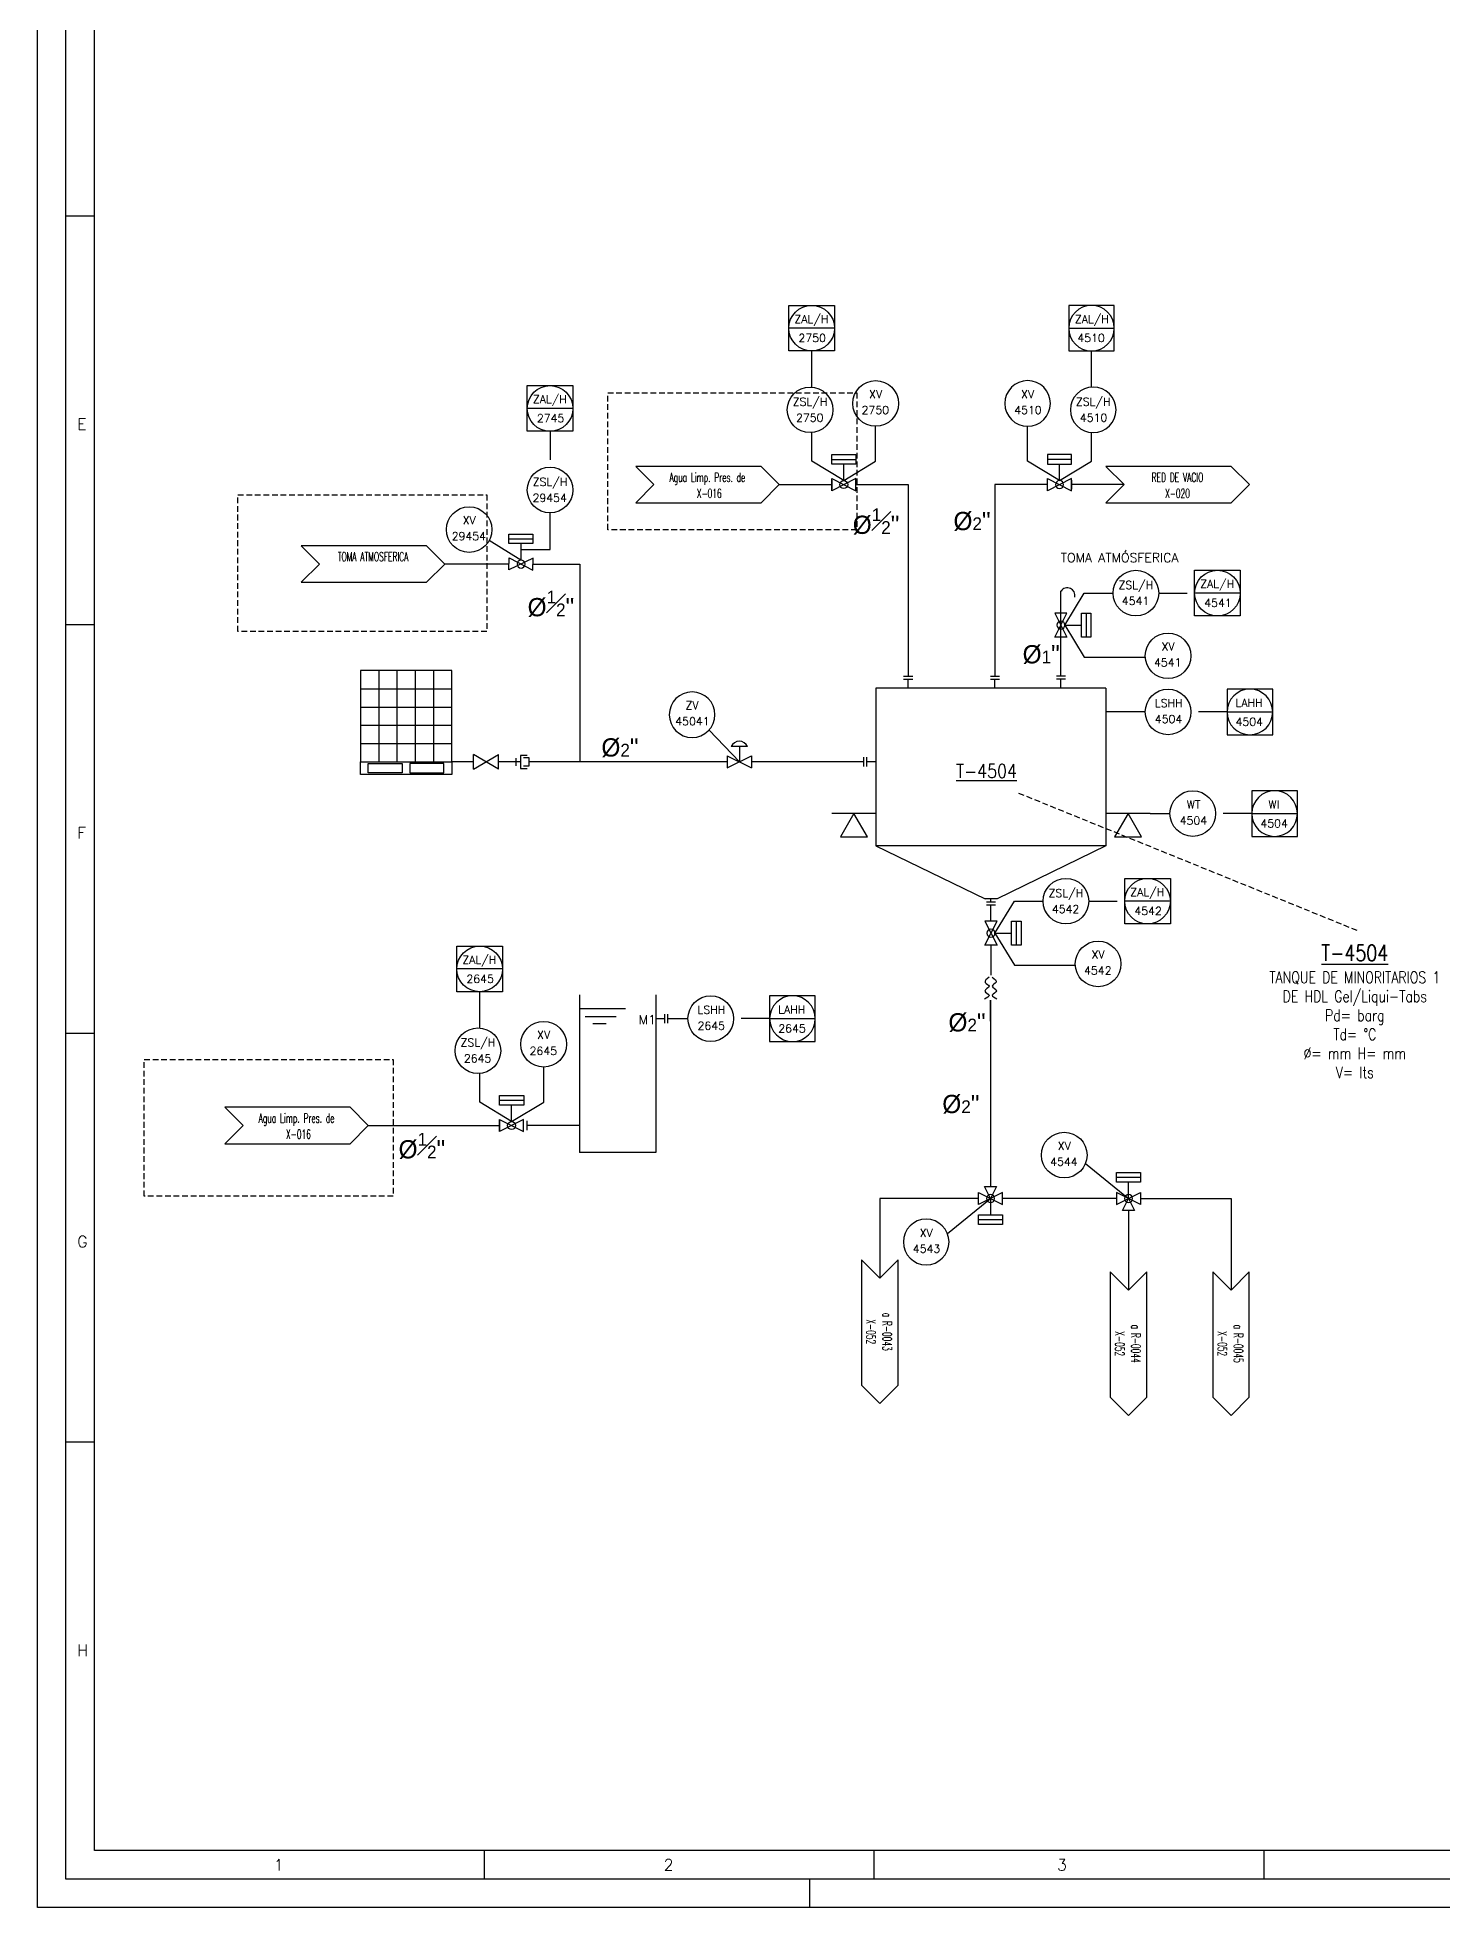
# Model space of a CAD drawing. Header units: millimetres. Extents: x -1069 to -649, y 34 to 330.
# Drawn here: x -1069.4 to -946.2, y 33.8 to 197.8 of the extents above; entities that cross this region are included whole.
import ezdxf
from ezdxf.enums import TextEntityAlignment as Align

# ---------------------------------------------------------------- set-up
doc = ezdxf.new("R2010")
doc.units = ezdxf.units.MM
doc.linetypes.add('TRAZOS', pattern=[0.75, 0.5, -0.25])
for name, color, linetype in [('CAJETIN', 1, 'Continuous'), ('CONEXION INTRUMENTOS', 1, 'Continuous'), ('EQUIPOS', 5, 'Continuous'), ('FORMATO', 7, 'Continuous'), ('INSTRUMENTOS', 1, 'Continuous'), ('TEX', 7, 'Continuous'), ('TEXTO-VALVULAS Y ACCESORIOS', 7, 'Continuous'), ('TUBERIA', 5, 'Continuous'), ('VALVULAS Y ACCESORIOS', 1, 'Continuous')]:
    doc.layers.add(name, color=color, linetype=linetype)
doc.layers.add('TUBERÍA2', color=1, linetype='TRAZOS', true_color=0xff0000)
doc.styles.add('PY', font='ROMANS.shx')
doc.styles.add('PY1', font='ROMANS.shx', dxfattribs={"width": 0.8})
doc.linetypes.add('SEÑAL_MECANICA2', pattern='A,4.411183,["o",PY,S=4.130212,R=360,X=0,Y=-1.374288],0.588817,-0.374158,["",PY,S=2,R=360,X=0,Y=-0.688262],-2.183682', length=7.55784)

# ---------------------------------------------------------------- blocks, each defined once
blk = doc.blocks.new('MARCO-A1')
at = {"layer": 'FORMATO', "color": 5}
for p, q in [((5, 297), (10, 297)), ((5, 225.25), (10, 225.25)), ((5, 153.5), (10, 153.5)), ((5, 81.75), (10, 81.75)), ((78.42, 10), (78.42, 5)), ((146.83, 10), (146.83, 5)), ((215.25, 10), (215.25, 5))]:
    blk.add_line(p, q, dxfattribs=at)
at = {"layer": 'FORMATO', "color": 1, "linetype": 'Continuous'}
blk.add_line((135.5, 5), (135.5, 0), dxfattribs=at)
at = {"layer": 'FORMATO', "color": 1}
blk.add_lwpolyline([(0, 594), (841, 594), (841, 0), (0, 0)], close=True, dxfattribs=at)
at = {"layer": 'FORMATO', "color": 5}
blk.add_lwpolyline([(5, 589), (836, 589), (836, 5), (5, 5)], close=True, dxfattribs=at)
at = {"layer": 'FORMATO', "color": 8, "linetype": 'Continuous'}
blk.add_lwpolyline([(10, 584), (831, 584), (831, 10), (10, 10)], close=True, dxfattribs=at)
at = {"layer": 'FORMATO', "color": 1, "style": 'PY'}
for s, p in [('E', (7, 259.42)), ('F', (7, 187.67)), ('G', (7, 115.92)), ('H', (7, 44.17)), ('1', (41.52, 6.5)), ('2', (109.93, 6.5)), ('3', (178.99, 6.5))]:
    blk.add_text(s, height=2, dxfattribs=at).set_placement(p)
blk = doc.blocks.new('SEÑAL CIR')
at = {"color": 1}
blk.add_circle((0, 5.7), 5.7, dxfattribs=at)
at = {"layer": 'INSTRUMENTOS', "linetype": 'Continuous', "style": 'PY', "flags": 4}
for p in [(0.18, 6.94), (0.13, 2.95)]:
    blk.add_attdef('---', text='', height=2, dxfattribs=at).set_placement(p, align=Align.CENTER)
blk = doc.blocks.new('SEÑAL CIRCU MARCO')
at = {"color": 1, "linetype": 'Continuous', "ltscale": 0.5}
blk.add_line((5.7, 5.7), (-5.7, 5.7), dxfattribs=at)
at = {"color": 1, "flags": 128}
blk.add_lwpolyline([(5.7, 0), (-5.7, 0), (-5.7, 11.4), (5.7, 11.4)], close=True, dxfattribs=at)
at = {"color": 1}
blk.add_circle((0, 5.7), 5.7, dxfattribs=at)
at = {"style": 'PY'}
for tag, p in [('XXX', (0.18, 7.98)), ('YYY', (0.13, 3.24))]:
    blk.add_attdef(tag, text='', height=2, dxfattribs=at).set_placement(p, align=Align.MIDDLE)
blk = doc.blocks.new('VALV GLOB-V')
at = {"layer": 'INSTRUMENTOS', "color": 1, "flags": 128}
blk.add_lwpolyline([(5.7, -1.43), (5.7, 1.43), (0, -1.43), (0, 1.43)], close=True, dxfattribs=at)
at = {"layer": 'INSTRUMENTOS', "color": 1}
blk.add_circle((2.85, 0), 0.95, dxfattribs=at)
at = {"layer": 'INSTRUMENTOS', "color": 7, "linetype": 'SEÑAL_MECANICA2', "style": 'PY'}
blk.add_attdef('REF.', text='', height=2, dxfattribs=at).set_placement((3, -3.37), align=Align.MIDDLE)
blk = doc.blocks.new('VALVULA DE CONTROL')
at = {"layer": 'VALVULAS Y ACCESORIOS'}
for p, q in [((0, 1.33), (5.33, -1.33)), ((0, -1.33), (5.33, 1.33)), ((0, 1.33), (0, -1.33)), ((4.44, 3.32), (0.89, 3.32)), ((2.67, 3.32), (2.67, 0)), ((5.33, 1.33), (5.33, -1.33))]:
    blk.add_line(p, q, dxfattribs=at)
blk.add_arc((2.67, 2.57), 1.93, 22.9957, 157.0043, dxfattribs=at)
at = {"layer": 'TEXTO-VALVULAS Y ACCESORIOS', "linetype": 'SEÑAL_MECANICA2', "style": 'PY1', "width": 0.8}
blk.add_attdef('REF.', text='', height=2, dxfattribs=at).set_placement((2.94, -3.07), align=Align.MIDDLE)
blk = doc.blocks.new('BANDERA DE FLUJO')
at = {"layer": 'TEX', "color": 1, "ltscale": 0.1, "flags": 128}
blk.add_lwpolyline([(-4, 4), (-31.46, 4), (-27.46, 0), (-31.46, -4), (-4, -4), (0, 0)], close=True, dxfattribs=at)
at = {"layer": 'TEX', "style": 'PY1', "width": 0.8}
for tag, p in [('ETIQUETA-LINEA-1', (-15.73, 0.61)), ('ETIQUETA-LINEA-2', (-15.73, -2.91))]:
    blk.add_attdef(tag, text='', height=2, dxfattribs=at).set_placement(p, align=Align.CENTER)

msp = doc.modelspace()

# ---------------------------------------------------------------- linework, layer by layer
at = {"color": 1}
for p, q in [((-1024.48, 152.92), (-1024.48, 156.13)), ((-1027.03, 151.99), (-1029.83, 153.7)), ((-1028.08, 153.85), (-1025.98, 153.85)), ((-1028.08, 153.85), (-1025.98, 153.85)), ((-1027.03, 153.44), (-1027.03, 151.99)), ((-1027.02, 152.92), (-1024.48, 152.92)), ((-979.35, 146.28), (-977.65, 149.09)), ((-979.35, 146.28), (-977.91, 146.28)), ((-979.35, 146.28), (-977.91, 146.28)), ((-979.35, 146.28), (-977.65, 143.48)), ((-977.49, 147.34), (-977.49, 145.23)), ((-977.49, 147.34), (-977.49, 145.23)), ((-977.65, 143.48), (-972.31, 143.48)), ((-1010.53, 137.06), (-1007.88, 134.3)), ((-1028.99, 133.66), (-1031.19, 134.94)), ((-1031.19, 133.66), (-1028.99, 134.94)), ((-1031.19, 133.66), (-1031.19, 134.94)), ((-1028.99, 133.66), (-1028.99, 134.94)), ((-1027.45, 133.96), (-1027.45, 134.63)), ((-1031.19, 134.3), (-1033.1, 134.3)), ((-1027.08, 134.29), (-1028.99, 134.29)), ((-995.91, 129.76), (-999.77, 129.76)), ((-971.89, 129.76), (-975.75, 129.76)), ((-971.89, 129.76), (-970.14, 129.76)), ((-985.48, 119.28), (-983.77, 122.08)), ((-983.77, 122.08), (-981.26, 122.08)), ((-983.62, 120.33), (-983.62, 118.22)), ((-983.62, 120.33), (-983.62, 118.22)), ((-985.48, 119.28), (-984.03, 119.28)), ((-985.48, 119.28), (-984.03, 119.28)), ((-985.48, 119.28), (-983.77, 116.47)), ((-983.77, 116.47), (-978.44, 116.48)), ((-1014.15, 111.78), (-1012.4, 111.78)), ((-977.56, 99.07), (-973.77, 96.01)), ((-989.65, 92.95), (-985.86, 96.01))]:
    msp.add_line(p, q, dxfattribs=at)
at = {"color": 5}
for p, q in [((-1028.08, 151.64), (-1033.7, 151.64)), ((-1025.97, 151.64), (-1021.86, 151.64)), ((-996.97, 134.3), (-1006.82, 134.3)), ((-985.86, 111.56), (-985.86, 113.41)), ((-985.86, 113.41), (-985.86, 97.06)), ((-985.86, 109.51), (-985.86, 97.06)), ((-986.92, 96.01), (-995.57, 96.01)), ((-995.57, 96.01), (-995.57, 89.03)), ((-974.82, 96.01), (-984.81, 96.01)), ((-973.77, 94.95), (-973.77, 87.97))]:
    msp.add_line(p, q, dxfattribs=at)
for p, q in [((-1039.5, 142.3), (-1039.5, 134.3)), ((-1037.9, 142.3), (-1037.9, 134.3)), ((-1036.3, 142.3), (-1036.3, 134.3)), ((-1034.7, 142.3), (-1034.7, 134.3)), ((-1041.1, 140.7), (-1033.1, 140.7)), ((-1041.1, 139.1), (-1033.1, 139.1)), ((-1041.1, 137.5), (-1033.1, 137.5)), ((-1041.1, 135.9), (-1033.1, 135.9)), ((-1021.9, 112.66), (-1017.87, 112.66)), ((-1021.39, 111.96), (-1018.69, 111.96)), ((-1020.73, 111.36), (-1019.55, 111.36))]:
    msp.add_line(p, q)
for points in [[(-1004.39, 158.6), (-999.79, 158.6)], [(-997.7, 158.6), (-993.09, 158.6), (-993.09, 141.82)], [(-980.87, 158.6), (-985.48, 158.6), (-985.48, 141.82)], [(-974.17, 158.6), (-978.77, 158.6)], [(-1021.86, 151.64), (-1021.86, 134.3)], [(-1008.95, 134.3), (-1026.3, 134.3)]]:
    msp.add_lwpolyline(points, dxfattribs=at)
at = {"color": 1}
for points in [[(-1028.08, 153.44), (-1028.08, 154.27), (-1025.98, 154.27), (-1025.98, 153.44)], [(-1028.08, 153.44), (-1028.08, 154.27), (-1025.98, 154.27), (-1025.98, 153.44)], [(-977.91, 147.34), (-977.07, 147.34), (-977.07, 145.23), (-977.91, 145.23)], [(-977.91, 147.34), (-977.07, 147.34), (-977.07, 145.23), (-977.91, 145.23)], [(-996.65, 127.71), (-997.84, 129.76), (-999.02, 127.71)], [(-972.63, 127.71), (-973.82, 129.76), (-975, 127.71)], [(-984.03, 120.33), (-983.2, 120.33), (-983.2, 118.22), (-984.03, 118.22)], [(-984.03, 120.33), (-983.2, 120.33), (-983.2, 118.22), (-984.03, 118.22)]]:
    msp.add_lwpolyline(points, close=True, dxfattribs=at)
msp.add_lwpolyline([(-977.65, 149.09), (-975.13, 149.09)], dxfattribs=at)
for points in [[(-1041.1, 134.3), (-1033.1, 134.3), (-1033.1, 142.3), (-1041.1, 142.3)], [(-1041.1, 134.3), (-1033.1, 134.3), (-1033.1, 133.18), (-1041.1, 133.18)], [(-1040.42, 134.16), (-1037.43, 134.16), (-1037.43, 133.33), (-1040.42, 133.33)], [(-1033.78, 134.16), (-1036.77, 134.16), (-1036.77, 133.33), (-1033.78, 133.33)]]:
    msp.add_lwpolyline(points, close=True)
at = {"color": 1, "flags": 128}
msp.add_lwpolyline([(-1026.48, 134.86), (-1027.08, 134.86), (-1027.08, 133.72), (-1026.48, 133.72)], dxfattribs=at)
at = {"color": 4}
for points in [[(-986, 115.41), (-986.33, 114.95), (-986, 114.62), (-986.37, 114.2), (-986, 113.83), (-986.41, 113.5)], [(-985.72, 115.43), (-985.39, 114.97), (-985.72, 114.64), (-985.35, 114.22), (-985.72, 113.85), (-985.31, 113.52)]]:
    msp.add_spline(points, degree=3, dxfattribs=at)
at = {"layer": 'CAJETIN', "color": 1, "linetype": 'TRAZOS', "ltscale": 5}
for p, q in [((-1024.48, 163.28), (-1024.48, 160.12)), ((-971.13, 149.09), (-967.98, 149.09)), ((-965.14, 138.67), (-968.31, 138.67)), ((-962.97, 129.76), (-966.14, 129.76)), ((-977.26, 122.08), (-974.1, 122.08)), ((-1005.23, 111.78), (-1008.4, 111.78))]:
    msp.add_line(p, q, dxfattribs=at)
at = {"layer": 'CONEXION INTRUMENTOS', "linetype": 'Continuous'}
for p, q in [((-974.82, 97.87), (-972.72, 97.87)), ((-974.82, 97.87), (-972.72, 97.87)), ((-973.77, 96.01), (-973.77, 97.45)), ((-985.86, 96.01), (-985.86, 94.57)), ((-984.81, 94.15), (-986.92, 94.15)), ((-984.81, 94.15), (-986.92, 94.15))]:
    msp.add_line(p, q, dxfattribs=at)
for points in [[(-974.82, 97.45), (-974.82, 98.28), (-972.72, 98.28), (-972.72, 97.45)], [(-974.82, 97.45), (-974.82, 98.28), (-972.72, 98.28), (-972.72, 97.45)], [(-984.81, 94.57), (-984.81, 93.73), (-986.92, 93.73), (-986.92, 94.57)], [(-984.81, 94.57), (-984.81, 93.73), (-986.92, 93.73), (-986.92, 94.57)]]:
    msp.add_lwpolyline(points, close=True, dxfattribs=at)
at = {"layer": 'EQUIPOS', "color": 1}
for p, q in [((-979.7, 141.82), (-979.7, 149.28)), ((-979.7, 141.82), (-979.7, 148.6)), ((-979.3, 141.82), (-980.1, 141.82)), ((-979.3, 141.55), (-980.1, 141.55)), ((-979.7, 140.76), (-979.7, 141.55)), ((-975.75, 140.76), (-995.91, 140.76)), ((-995.91, 140.76), (-995.91, 126.93)), ((-975.75, 140.76), (-975.75, 126.93)), ((-975.75, 126.93), (-995.91, 126.93)), ((-995.91, 126.93), (-986.35, 122.28)), ((-975.75, 126.93), (-985.3, 122.28)), ((-985.3, 122.28), (-986.35, 122.28))]:
    msp.add_line(p, q, dxfattribs=at)
at = {"layer": 'EQUIPOS'}
for p, q in [((-1021.9, 113.86), (-1021.9, 100.04)), ((-1015.21, 113.86), (-1015.21, 100.04)), ((-1015.21, 100.04), (-1021.9, 100.04))]:
    msp.add_line(p, q, dxfattribs=at)
at = {"layer": 'EQUIPOS', "color": 1}
msp.add_lwpolyline([(-972.31, 138.67), (-975.75, 138.67)], dxfattribs=at)
msp.add_arc((-979.14, 148.88), 0.672, 348.2835, 145.26, dxfattribs=at)
at = {"layer": 'INSTRUMENTOS', "color": 1, "ltscale": 0.1, "flags": 128}
msp.add_lwpolyline([(-1026.81, 133.95), (-1026.3, 133.95), (-1026.3, 134.64), (-1026.81, 134.64)], dxfattribs=at)
at = {"layer": 'INSTRUMENTOS', "color": 1}
for points in [[(-986.39, 97.06), (-985.34, 97.06), (-985.86, 96.01), (-985.86, 96.01)], [(-973.24, 94.95), (-974.3, 94.95), (-973.77, 96.01), (-973.77, 96.01)]]:
    msp.add_lwpolyline(points, close=True, dxfattribs=at)
at = {"layer": 'TUBERIA', "color": 1, "linetype": 'Continuous'}
for p, q in [((-1001.54, 167.16), (-1001.54, 170.32)), ((-977.02, 167.16), (-977.02, 170.32)), ((-1001.54, 160.65), (-1001.54, 163.16)), ((-995.94, 160.65), (-995.94, 163.72)), ((-982.63, 160.65), (-982.62, 163.72)), ((-977.02, 160.65), (-977.02, 163.16)), ((-999.79, 160.81), (-997.69, 160.81)), ((-978.77, 160.81), (-980.87, 160.81)), ((-998.74, 158.95), (-1001.54, 160.65)), ((-998.74, 158.95), (-995.94, 160.65)), ((-998.74, 158.95), (-998.74, 160.39)), ((-979.82, 158.95), (-982.63, 160.65)), ((-979.82, 158.95), (-977.02, 160.65)), ((-979.82, 158.95), (-979.82, 160.39)), ((-999.79, 159), (-999.79, 158.2)), ((-978.77, 159), (-978.77, 158.2)), ((-1030.65, 110.98), (-1030.65, 114.14)), ((-1030.65, 104.47), (-1030.65, 106.98)), ((-1025.04, 104.47), (-1025.04, 107.54)), ((-1027.85, 102.77), (-1030.65, 104.47)), ((-1028.9, 104.62), (-1026.79, 104.62)), ((-1027.85, 102.77), (-1025.04, 104.47)), ((-1027.85, 102.77), (-1027.85, 104.21)), ((-1040.41, 102.41), (-1028.9, 102.41)), ((-1028.9, 102.81), (-1028.9, 102.01)), ((-1026.53, 102.81), (-1026.53, 102.01)), ((-1021.9, 102.41), (-1026.53, 102.41))]:
    msp.add_line(p, q, dxfattribs=at)
at = {"layer": 'TUBERIA', "linetype": 'Continuous'}
for p, q in [((-993.09, 140.76), (-993.09, 141.55)), ((-985.48, 140.76), (-985.48, 141.55)), ((-995.91, 134.3), (-996.7, 134.3)), ((-1015.21, 111.78), (-1014.42, 111.78))]:
    msp.add_line(p, q, dxfattribs=at)
at = {"layer": 'TUBERIA', "color": 5, "linetype": 'Continuous'}
for p, q in [((-985.83, 122.01), (-985.83, 122.28)), ((-985.83, 120.33), (-985.83, 121.75)), ((-985.83, 118.22), (-985.83, 115.58))]:
    msp.add_line(p, q, dxfattribs=at)
at = {"layer": 'TUBERIA', "color": 5}
msp.add_line((-985.86, 107.78), (-985.86, 102.7), dxfattribs=at)
at = {"layer": 'TUBERIA'}
for p, q in [((-972.72, 96.01), (-964.79, 96.01)), ((-964.79, 96.01), (-964.79, 87.97))]:
    msp.add_line(p, q, dxfattribs=at)
at = {"layer": 'TUBERIA', "color": 1, "linetype": 'Continuous'}
for points in [[(-999.79, 160.39), (-999.79, 161.23), (-997.69, 161.23), (-997.69, 160.39)], [(-978.77, 160.39), (-978.77, 161.23), (-980.87, 161.23), (-980.87, 160.39)], [(-1028.9, 104.21), (-1028.9, 105.04), (-1026.79, 105.04), (-1026.79, 104.21)]]:
    msp.add_lwpolyline(points, close=True, dxfattribs=at)
at = {"layer": 'TUBERÍA2', "color": 0}
msp.add_line((-953.73, 119.5), (-983.43, 131.55), dxfattribs=at)
at = {"layer": 'TUBERÍA2', "color": 2}
for points in [[(-1019.43, 166.64), (-997.6, 166.64), (-997.6, 154.65), (-1019.43, 154.65)], [(-1051.85, 157.71), (-1030.03, 157.71), (-1030.03, 145.72), (-1051.85, 145.72)], [(-1060.06, 108.21), (-1038.23, 108.21), (-1038.23, 96.22), (-1060.06, 96.22)]]:
    msp.add_lwpolyline(points, close=True, dxfattribs=at)
at = {"layer": 'VALVULAS Y ACCESORIOS', "ltscale": 0.1}
for p, q in [((-993.49, 141.82), (-992.69, 141.82)), ((-993.49, 141.55), (-992.69, 141.55)), ((-985.88, 141.82), (-985.08, 141.82)), ((-985.88, 141.55), (-985.08, 141.55)), ((-996.97, 133.9), (-996.97, 134.7)), ((-996.7, 133.9), (-996.7, 134.7)), ((-986.23, 122.01), (-985.43, 122.01)), ((-986.23, 121.75), (-985.43, 121.75)), ((-1014.42, 111.38), (-1014.42, 112.18)), ((-1014.15, 111.38), (-1014.15, 112.18))]:
    msp.add_line(p, q, dxfattribs=at)

# ---------------------------------------------------------------- block references
at = {"xscale": 0.499409123998651, "yscale": 0.499409123998651, "zscale": 0.499409123998651}
msp.add_blockref('MARCO-A1', (-1069.42, 33.84), dxfattribs=at)
at = {"color": 1}
ref = msp.add_blockref('SEÑAL CIRCU MARCO', (-1024.48, 163.28), dxfattribs=dict(at, xscale=0.350840000000062, yscale=0.350840000000062, zscale=0.350840000000062))
ref.add_attrib('XXX', 'ZAL/H', dxfattribs={"color": 7, "height": 0.702, "style": 'PY'}).set_placement((-1024.5, 166.03), align=Align.MIDDLE)
ref.add_attrib('YYY', '2745', dxfattribs={"color": 7, "height": 0.702, "style": 'PY'}).set_placement((-1024.43, 164.42), align=Align.MIDDLE)
at = {"color": 1, "linetype": 'Continuous'}
ref = msp.add_blockref('SEÑAL CIR', (-1024.48, 156.13), dxfattribs=dict(at, xscale=0.350840000000062, yscale=0.350840000000062, zscale=0.350840000000062))
ref.add_attrib('---', 'ZSL/H', dxfattribs={"layer": 'INSTRUMENTOS', "color": 7, "linetype": 'Continuous', "height": 0.702, "style": 'PY'}).set_placement((-1024.48, 158.49), align=Align.CENTER)
ref.add_attrib('---', '29454', dxfattribs={"layer": 'INSTRUMENTOS', "color": 7, "linetype": 'Continuous', "height": 0.702, "style": 'PY'}).set_placement((-1024.51, 157.09), align=Align.CENTER)
ref = msp.add_blockref('BANDERA DE FLUJO', (-1004.39, 158.6), dxfattribs=dict(xscale=0.4, yscale=0.4, zscale=0.4))
ref.add_attrib('ETIQUETA-LINEA-1', 'Agua Limp. Pres. de', dxfattribs={"layer": 'TEX', "height": 0.8, "style": 'PY1', "width": 0.6}).set_placement((-1010.69, 158.84), align=Align.CENTER)
ref.add_attrib('ETIQUETA-LINEA-2', ' X-016', dxfattribs={"layer": 'TEX', "height": 0.8, "style": 'PY1', "width": 0.6}).set_placement((-1010.69, 157.43), align=Align.CENTER)
ref = msp.add_blockref('BANDERA DE FLUJO', (-963.18, 158.6), dxfattribs=dict(xscale=0.4, yscale=0.4, zscale=0.4))
ref.add_attrib('ETIQUETA-LINEA-1', 'RED DE VACIO', dxfattribs={"layer": 'TEX', "height": 0.8, "style": 'PY1', "width": 0.6}).set_placement((-969.48, 158.84), align=Align.CENTER)
ref.add_attrib('ETIQUETA-LINEA-2', 'X-020', dxfattribs={"layer": 'TEX', "height": 0.8, "style": 'PY1', "width": 0.6}).set_placement((-969.48, 157.43), align=Align.CENTER)
ref = msp.add_blockref('SEÑAL CIR', (-1031.57, 152.66), dxfattribs=dict(at, xscale=0.350840000000062, yscale=0.350840000000062, zscale=0.350840000000062))
ref.add_attrib('---', 'XV', dxfattribs={"layer": 'INSTRUMENTOS', "color": 7, "linetype": 'Continuous', "height": 0.702, "style": 'PY'}).set_placement((-1031.57, 155.13), align=Align.CENTER)
ref.add_attrib('---', '29454', dxfattribs={"layer": 'INSTRUMENTOS', "color": 7, "linetype": 'Continuous', "height": 0.702, "style": 'PY'}).set_placement((-1031.6, 153.73), align=Align.CENTER)
ref = msp.add_blockref('BANDERA DE FLUJO', (-1033.7, 151.64), dxfattribs=dict(xscale=0.4, yscale=0.4, zscale=0.4))
ref.add_attrib('ETIQUETA-LINEA-1', 'TOMA ATMOSFERICA', dxfattribs={"layer": 'TEX', "height": 0.8, "style": 'PY1', "width": 0.6}).set_placement((-1039.99, 151.89), align=Align.CENTER)
at = {"linetype": 'Continuous', "yscale": 0.3693052631579121, "zscale": 0.369305263157877}
for p, xscale, rotation in [((-1025.97, 151.62), -0.369305263157917, 358.9468543205395), ((-979.7, 147.34), -0.3693052631579121, 89.99999999999993), ((-985.83, 120.33), -0.3693052631579121, 89.99999999999993), ((-974.82, 96.01), -0.3693052631579121, 180)]:
    msp.add_blockref('VALV GLOB-V', p, dxfattribs=dict(at, xscale=xscale, rotation=rotation))
at = {"color": 1, "linetype": 'Continuous'}
ref = msp.add_blockref('SEÑAL CIR', (-973.13, 147.09), dxfattribs=dict(at, xscale=0.350840000000062, yscale=0.350840000000062, zscale=0.350840000000062))
ref.add_attrib('---', 'ZSL/H', dxfattribs={"layer": 'INSTRUMENTOS', "color": 7, "linetype": 'Continuous', "height": 0.702, "style": 'PY'}).set_placement((-973.13, 149.45), align=Align.CENTER)
ref.add_attrib('---', '4541', dxfattribs={"layer": 'INSTRUMENTOS', "color": 7, "linetype": 'Continuous', "height": 0.702, "style": 'PY'}).set_placement((-973.16, 148.05), align=Align.CENTER)
at = {"color": 1}
ref = msp.add_blockref('SEÑAL CIRCU MARCO', (-965.98, 147.09), dxfattribs=dict(at, xscale=0.350840000000062, yscale=0.350840000000062, zscale=0.350840000000062))
ref.add_attrib('XXX', 'ZAL/H', dxfattribs={"color": 7, "height": 0.702, "style": 'PY'}).set_placement((-966, 149.84), align=Align.MIDDLE)
ref.add_attrib('YYY', '4541', dxfattribs={"color": 7, "height": 0.702, "style": 'PY'}).set_placement((-965.93, 148.23), align=Align.MIDDLE)
at = {"color": 1, "linetype": 'Continuous'}
ref = msp.add_blockref('SEÑAL CIR', (-970.31, 141.59), dxfattribs=dict(at, xscale=0.350840000000062, yscale=0.350840000000062, zscale=0.350840000000062))
ref.add_attrib('---', 'XV', dxfattribs={"layer": 'INSTRUMENTOS', "color": 7, "linetype": 'Continuous', "height": 0.702, "style": 'PY'}).set_placement((-970.31, 144.05), align=Align.CENTER)
ref.add_attrib('---', '4541', dxfattribs={"layer": 'INSTRUMENTOS', "color": 7, "linetype": 'Continuous', "height": 0.702, "style": 'PY'}).set_placement((-970.34, 142.66), align=Align.CENTER)
ref = msp.add_blockref('SEÑAL CIR', (-1012.03, 136.43), dxfattribs=dict(at, xscale=-0.350840000000062, yscale=0.350840000000062, zscale=0.350840000000062))
ref.add_attrib('---', 'ZV', dxfattribs={"layer": 'INSTRUMENTOS', "color": 7, "linetype": 'Continuous', "height": 0.702, "style": 'PY'}).set_placement((-1012.03, 138.9), align=Align.CENTER)
ref.add_attrib('---', '45041', dxfattribs={"layer": 'INSTRUMENTOS', "color": 7, "linetype": 'Continuous', "height": 0.702, "style": 'PY'}).set_placement((-1012, 137.5), align=Align.CENTER)
at = {"linetype": 'Continuous'}
ref = msp.add_blockref('SEÑAL CIR', (-970.31, 136.67), dxfattribs=dict(at, xscale=0.3508399999999711, yscale=0.3508399999999711, zscale=0.3508399999999711))
ref.add_attrib('---', 'LSHH', dxfattribs={"layer": 'INSTRUMENTOS', "color": 7, "linetype": 'Continuous', "height": 0.702, "style": 'PY'}).set_placement((-970.25, 139.1), align=Align.CENTER)
ref.add_attrib('---', '4504', dxfattribs={"layer": 'INSTRUMENTOS', "color": 7, "linetype": 'Continuous', "height": 0.702, "style": 'PY'}).set_placement((-970.27, 137.7), align=Align.CENTER)
ref = msp.add_blockref('SEÑAL CIRCU MARCO', (-963.14, 136.67), dxfattribs=dict(xscale=-0.3511153654363625, yscale=0.3511153654362715, zscale=0.3511153654363271))
ref.add_attrib('XXX', 'LAHH', dxfattribs={"height": 0.702, "style": 'PY'}).set_placement((-963.21, 139.47), align=Align.MIDDLE)
ref.add_attrib('YYY', '4504', dxfattribs={"height": 0.702, "style": 'PY'}).set_placement((-963.19, 137.81), align=Align.MIDDLE)
for name, p, xscale, yscale, zscale in [('VALVULA DE CONTROL', (-1008.95, 134.3), 0.4, 0.4, 0.4), ('VALV GLOB-V', (-984.81, 96.01), -0.3693052631579121, 0.3693052631579121, 0.369305263157877)]:
    msp.add_blockref(name, p, dxfattribs=dict(at, xscale=xscale, yscale=yscale, zscale=zscale))
ref = msp.add_blockref('SEÑAL CIR', (-968.14, 127.76), dxfattribs=dict(at, xscale=0.3508399999999711, yscale=0.3508399999999711, zscale=0.3508399999999711))
ref.add_attrib('---', 'WT', dxfattribs={"layer": 'INSTRUMENTOS', "color": 7, "linetype": 'Continuous', "height": 0.702, "style": 'PY'}).set_placement((-968.07, 130.2), align=Align.CENTER)
ref.add_attrib('---', '4504', dxfattribs={"layer": 'INSTRUMENTOS', "color": 7, "linetype": 'Continuous', "height": 0.702, "style": 'PY'}).set_placement((-968.09, 128.8), align=Align.CENTER)
ref = msp.add_blockref('SEÑAL CIRCU MARCO', (-960.97, 127.76), dxfattribs=dict(xscale=-0.3511153654363625, yscale=0.3511153654362715, zscale=0.3511153654363271))
ref.add_attrib('XXX', 'WI', dxfattribs={"height": 0.702, "style": 'PY'}).set_placement((-961.03, 130.56), align=Align.MIDDLE)
ref.add_attrib('YYY', '4504', dxfattribs={"height": 0.702, "style": 'PY'}).set_placement((-961.01, 128.9), align=Align.MIDDLE)
at = {"color": 1, "linetype": 'Continuous'}
ref = msp.add_blockref('SEÑAL CIR', (-979.26, 120.08), dxfattribs=dict(at, xscale=0.350840000000062, yscale=0.350840000000062, zscale=0.350840000000062))
ref.add_attrib('---', 'ZSL/H', dxfattribs={"layer": 'INSTRUMENTOS', "color": 7, "linetype": 'Continuous', "height": 0.702, "style": 'PY'}).set_placement((-979.26, 122.44), align=Align.CENTER)
ref.add_attrib('---', '4542', dxfattribs={"layer": 'INSTRUMENTOS', "color": 7, "linetype": 'Continuous', "height": 0.702, "style": 'PY'}).set_placement((-979.29, 121.04), align=Align.CENTER)
at = {"color": 1}
ref = msp.add_blockref('SEÑAL CIRCU MARCO', (-972.11, 120.08), dxfattribs=dict(at, xscale=0.350840000000062, yscale=0.350840000000062, zscale=0.350840000000062))
ref.add_attrib('XXX', 'ZAL/H', dxfattribs={"color": 7, "height": 0.702, "style": 'PY'}).set_placement((-972.13, 122.83), align=Align.MIDDLE)
ref.add_attrib('YYY', '4542', dxfattribs={"color": 7, "height": 0.702, "style": 'PY'}).set_placement((-972.06, 121.22), align=Align.MIDDLE)
at = {"color": 1, "linetype": 'Continuous'}
ref = msp.add_blockref('SEÑAL CIR', (-976.44, 114.58), dxfattribs=dict(at, xscale=0.350840000000062, yscale=0.350840000000062, zscale=0.350840000000062))
ref.add_attrib('---', 'XV', dxfattribs={"layer": 'INSTRUMENTOS', "color": 7, "linetype": 'Continuous', "height": 0.702, "style": 'PY'}).set_placement((-976.44, 117.05), align=Align.CENTER)
ref.add_attrib('---', '4542', dxfattribs={"layer": 'INSTRUMENTOS', "color": 7, "linetype": 'Continuous', "height": 0.702, "style": 'PY'}).set_placement((-976.47, 115.65), align=Align.CENTER)
at = {"linetype": 'Continuous'}
ref = msp.add_blockref('SEÑAL CIR', (-1010.4, 109.78), dxfattribs=dict(at, xscale=0.3508399999999711, yscale=0.3508399999999711, zscale=0.3508399999999711))
ref.add_attrib('---', 'LSHH', dxfattribs={"layer": 'INSTRUMENTOS', "color": 7, "linetype": 'Continuous', "height": 0.702, "style": 'PY'}).set_placement((-1010.34, 112.21), align=Align.CENTER)
ref.add_attrib('---', '2645', dxfattribs={"layer": 'INSTRUMENTOS', "color": 7, "linetype": 'Continuous', "height": 0.702, "style": 'PY'}).set_placement((-1010.35, 110.81), align=Align.CENTER)
ref = msp.add_blockref('SEÑAL CIRCU MARCO', (-1003.23, 109.78), dxfattribs=dict(xscale=-0.3511153654363625, yscale=0.3511153654362715, zscale=0.3511153654363271))
ref.add_attrib('XXX', 'LAHH', dxfattribs={"height": 0.702, "style": 'PY'}).set_placement((-1003.29, 112.58), align=Align.MIDDLE)
ref.add_attrib('YYY', '2645', dxfattribs={"height": 0.702, "style": 'PY'}).set_placement((-1003.27, 110.92), align=Align.MIDDLE)
ref = msp.add_blockref('BANDERA DE FLUJO', (-1040.41, 102.41), dxfattribs=dict(xscale=0.4, yscale=0.4, zscale=0.4))
ref.add_attrib('ETIQUETA-LINEA-1', 'Agua Limp. Pres. de', dxfattribs={"layer": 'TEX', "height": 0.8, "style": 'PY1', "width": 0.6}).set_placement((-1046.7, 102.66), align=Align.CENTER)
ref.add_attrib('ETIQUETA-LINEA-2', ' X-016', dxfattribs={"layer": 'TEX', "height": 0.8, "style": 'PY1', "width": 0.6}).set_placement((-1046.7, 101.25), align=Align.CENTER)
ref = msp.add_blockref('SEÑAL CIR', (-979.41, 97.82), dxfattribs=dict(at, xscale=0.350840000000062, yscale=0.350840000000062, zscale=0.350840000000062))
ref.add_attrib('---', 'XV', dxfattribs={"layer": 'INSTRUMENTOS', "color": 7, "linetype": 'Continuous', "height": 0.702, "style": 'PY'}).set_placement((-979.41, 100.29), align=Align.CENTER)
ref.add_attrib('---', '4544', dxfattribs={"layer": 'INSTRUMENTOS', "color": 7, "linetype": 'Continuous', "height": 0.702, "style": 'PY'}).set_placement((-979.44, 98.89), align=Align.CENTER)
ref = msp.add_blockref('SEÑAL CIR', (-991.51, 90.2), dxfattribs=dict(at, xscale=-0.350840000000062, yscale=0.350840000000062, zscale=0.350840000000062, rotation=359.9999999999918))
ref.add_attrib('---', 'XV', dxfattribs={"layer": 'INSTRUMENTOS', "color": 7, "linetype": 'Continuous', "height": 0.702, "rotation": 360, "style": 'PY'}).set_placement((-991.51, 92.66), align=Align.CENTER)
ref.add_attrib('---', '4543', dxfattribs={"layer": 'INSTRUMENTOS', "color": 7, "linetype": 'Continuous', "height": 0.702, "rotation": 360, "style": 'PY'}).set_placement((-991.48, 91.26), align=Align.CENTER)
ref = msp.add_blockref('BANDERA DE FLUJO', (-995.57, 78.04), dxfattribs=dict(xscale=0.4, yscale=0.4, zscale=0.4, rotation=270))
ref.add_attrib('ETIQUETA-LINEA-1', 'a R-0043', dxfattribs={"layer": 'TEX', "height": 0.8, "rotation": 270, "style": 'PY1', "width": 0.6}).set_placement((-995.33, 84.33), align=Align.CENTER)
ref.add_attrib('ETIQUETA-LINEA-2', 'X-052', dxfattribs={"layer": 'TEX', "height": 0.8, "rotation": 270, "style": 'PY1', "width": 0.6}).set_placement((-996.74, 84.33), align=Align.CENTER)
ref = msp.add_blockref('BANDERA DE FLUJO', (-973.77, 76.99), dxfattribs=dict(xscale=0.4, yscale=0.4, zscale=0.4, rotation=270))
ref.add_attrib('ETIQUETA-LINEA-1', 'a R-0044', dxfattribs={"layer": 'TEX', "height": 0.8, "rotation": 270, "style": 'PY1', "width": 0.6}).set_placement((-973.53, 83.28), align=Align.CENTER)
ref.add_attrib('ETIQUETA-LINEA-2', 'X-052', dxfattribs={"layer": 'TEX', "height": 0.8, "rotation": 270, "style": 'PY1', "width": 0.6}).set_placement((-974.94, 83.28), align=Align.CENTER)
ref = msp.add_blockref('BANDERA DE FLUJO', (-964.79, 76.99), dxfattribs=dict(xscale=0.4, yscale=0.4, zscale=0.4, rotation=270))
ref.add_attrib('ETIQUETA-LINEA-1', 'a R-0045', dxfattribs={"layer": 'TEX', "height": 0.8, "rotation": 270, "style": 'PY1', "width": 0.6}).set_placement((-964.54, 83.28), align=Align.CENTER)
ref.add_attrib('ETIQUETA-LINEA-2', 'X-052', dxfattribs={"layer": 'TEX', "height": 0.8, "rotation": 270, "style": 'PY1', "width": 0.6}).set_placement((-965.95, 83.28), align=Align.CENTER)
at = {"layer": 'TUBERIA', "color": 1, "linetype": 'Continuous'}
ref = msp.add_blockref('SEÑAL CIRCU MARCO', (-1001.55, 170.32), dxfattribs=dict(at, xscale=0.350840000000062, yscale=0.350840000000062, zscale=0.350840000000062))
ref.add_attrib('XXX', 'ZAL/H', dxfattribs={"layer": '0', "color": 7, "height": 0.702, "style": 'PY'}).set_placement((-1001.57, 173.07), align=Align.MIDDLE)
ref.add_attrib('YYY', '2750', dxfattribs={"layer": '0', "color": 7, "height": 0.702, "style": 'PY'}).set_placement((-1001.5, 171.46), align=Align.MIDDLE)
ref = msp.add_blockref('SEÑAL CIRCU MARCO', (-977.02, 170.32), dxfattribs=dict(at, xscale=-0.350840000000062, yscale=0.350840000000062, zscale=0.350840000000062))
ref.add_attrib('XXX', 'ZAL/H', dxfattribs={"layer": '0', "color": 7, "height": 0.702, "style": 'PY'}).set_placement((-976.99, 173.07), align=Align.MIDDLE)
ref.add_attrib('YYY', '4510', dxfattribs={"layer": '0', "color": 7, "height": 0.702, "style": 'PY'}).set_placement((-977.06, 171.46), align=Align.MIDDLE)
ref = msp.add_blockref('SEÑAL CIR', (-995.94, 163.72), dxfattribs=dict(at, xscale=0.350840000000062, yscale=0.350840000000062, zscale=0.350840000000062))
ref.add_attrib('---', 'XV', dxfattribs={"layer": 'INSTRUMENTOS', "color": 7, "linetype": 'Continuous', "height": 0.702, "style": 'PY'}).set_placement((-995.94, 166.18), align=Align.CENTER)
ref.add_attrib('---', '2750', dxfattribs={"layer": 'INSTRUMENTOS', "color": 7, "linetype": 'Continuous', "height": 0.702, "style": 'PY'}).set_placement((-995.97, 164.79), align=Align.CENTER)
ref = msp.add_blockref('SEÑAL CIR', (-982.62, 163.72), dxfattribs=dict(at, xscale=-0.350840000000062, yscale=0.350840000000062, zscale=0.350840000000062))
ref.add_attrib('---', 'XV', dxfattribs={"layer": 'INSTRUMENTOS', "color": 7, "linetype": 'Continuous', "height": 0.702, "style": 'PY'}).set_placement((-982.62, 166.18), align=Align.CENTER)
ref.add_attrib('---', '4510', dxfattribs={"layer": 'INSTRUMENTOS', "color": 7, "linetype": 'Continuous', "height": 0.702, "style": 'PY'}).set_placement((-982.59, 164.79), align=Align.CENTER)
ref = msp.add_blockref('SEÑAL CIR', (-1001.69, 163.16), dxfattribs=dict(at, xscale=0.350840000000062, yscale=0.350840000000062, zscale=0.350840000000062))
ref.add_attrib('---', 'ZSL/H', dxfattribs={"layer": 'INSTRUMENTOS', "color": 7, "linetype": 'Continuous', "height": 0.702, "style": 'PY'}).set_placement((-1001.69, 165.52), align=Align.CENTER)
ref.add_attrib('---', '2750', dxfattribs={"layer": 'INSTRUMENTOS', "color": 7, "linetype": 'Continuous', "height": 0.702, "style": 'PY'}).set_placement((-1001.72, 164.12), align=Align.CENTER)
ref = msp.add_blockref('SEÑAL CIR', (-976.87, 163.16), dxfattribs=dict(at, xscale=-0.350840000000062, yscale=0.350840000000062, zscale=0.350840000000062))
ref.add_attrib('---', 'ZSL/H', dxfattribs={"layer": 'INSTRUMENTOS', "color": 7, "linetype": 'Continuous', "height": 0.702, "style": 'PY'}).set_placement((-976.87, 165.52), align=Align.CENTER)
ref.add_attrib('---', '4510', dxfattribs={"layer": 'INSTRUMENTOS', "color": 7, "linetype": 'Continuous', "height": 0.702, "style": 'PY'}).set_placement((-976.84, 164.12), align=Align.CENTER)
at = {"layer": 'TUBERIA', "color": 1, "linetype": 'Continuous', "yscale": 0.3693052631578667, "zscale": 0.3693052631578667}
for p, xscale in [((-999.79, 158.6), 0.3693052631578667), ((-978.77, 158.6), -0.3693052631578667), ((-1028.9, 102.41), 0.3693052631578667)]:
    msp.add_blockref('VALV GLOB-V', p, dxfattribs=dict(at, xscale=xscale))
at = {"layer": 'TUBERIA', "color": 1, "linetype": 'Continuous'}
ref = msp.add_blockref('SEÑAL CIRCU MARCO', (-1030.65, 114.14), dxfattribs=dict(at, xscale=0.350840000000062, yscale=0.350840000000062, zscale=0.350840000000062))
ref.add_attrib('XXX', 'ZAL/H', dxfattribs={"layer": '0', "color": 7, "height": 0.702, "style": 'PY'}).set_placement((-1030.68, 116.89), align=Align.MIDDLE)
ref.add_attrib('YYY', '2645', dxfattribs={"layer": '0', "color": 7, "height": 0.702, "style": 'PY'}).set_placement((-1030.61, 115.27), align=Align.MIDDLE)
ref = msp.add_blockref('SEÑAL CIR', (-1025.04, 107.54), dxfattribs=dict(at, xscale=0.350840000000062, yscale=0.350840000000062, zscale=0.350840000000062))
ref.add_attrib('---', 'XV', dxfattribs={"layer": 'INSTRUMENTOS', "color": 7, "linetype": 'Continuous', "height": 0.702, "style": 'PY'}).set_placement((-1025.04, 110), align=Align.CENTER)
ref.add_attrib('---', '2645', dxfattribs={"layer": 'INSTRUMENTOS', "color": 7, "linetype": 'Continuous', "height": 0.702, "style": 'PY'}).set_placement((-1025.07, 108.6), align=Align.CENTER)
ref = msp.add_blockref('SEÑAL CIR', (-1030.8, 106.97), dxfattribs=dict(at, xscale=0.350840000000062, yscale=0.350840000000062, zscale=0.350840000000062))
ref.add_attrib('---', 'ZSL/H', dxfattribs={"layer": 'INSTRUMENTOS', "color": 7, "linetype": 'Continuous', "height": 0.702, "style": 'PY'}).set_placement((-1030.8, 109.34), align=Align.CENTER)
ref.add_attrib('---', '2645', dxfattribs={"layer": 'INSTRUMENTOS', "color": 7, "linetype": 'Continuous', "height": 0.702, "style": 'PY'}).set_placement((-1030.83, 107.94), align=Align.CENTER)

# ---------------------------------------------------------------- texts
at = {"char_height": 1.6, "width": 18.6947}
for s, insert, attachment_point in [('%%C{\\H0.7x;\\S1#2;}"', (-993.86, 156.52), 3), ('%%C{\\H0.7x;2}"', (-989.12, 156.21), 1), ('%%C{\\H0.7x;\\S1#2;}"', (-1022.36, 149.3), 3), ('%%C{\\H0.7x;1}"', (-983.06, 144.53), 1), ('%%C{\\H0.7x;2}"', (-1019.98, 136.36), 1), ('%%C{\\H0.7x;2}"', (-989.56, 112.26), 1), ('%%C{\\H0.7x;2}"', (-990.1, 105.1), 1), ('%%C{\\H0.7x;\\S1#2;}"', (-1033.67, 101.77), 3)]:
    msp.add_mtext(s, dxfattribs=dict(at, insert=insert, attachment_point=attachment_point))
at = {"layer": 'CAJETIN', "color": 5, "linetype": 'Continuous', "insert": (-953.94, 118.24), "char_height": 1.4, "width": 28.2826, "attachment_point": 2, "style": 'PY1'}
msp.add_mtext('\\LT-4504\\P\\C7;\\H0.7143x;\\lTANQUE DE MINORITARIOS 1\\PDE HDL Gel/Liqui-Tabs\\PPd= barg\\PTd= °C\\C5;\\P\\C7;%%C= mm H= mm\\PV= lts', dxfattribs=at)
at = {"layer": 'EQUIPOS', "color": 6, "linetype": 'Continuous', "style": 'PY', "width": 0.85}
msp.add_text('%%UT-4504', height=1.2, dxfattribs=at).set_placement((-986.22, 132.89), align=Align.CENTER)
at = {"layer": 'TEXTO-VALVULAS Y ACCESORIOS', "style": 'PY'}
msp.add_text('TOMA ATMÓSFERICA', height=0.8, dxfattribs=at).set_placement((-974.56, 151.8), align=Align.CENTER)
at = {"layer": 'TEXTO-VALVULAS Y ACCESORIOS', "color": 7, "linetype": 'Continuous', "style": 'PY', "flags": 4}
msp.add_attdef('M1', text='---', height=0.8, dxfattribs=at).set_placement((-1015.96, 111.29), align=Align.CENTER)

doc.saveas('drawing.dxf')
